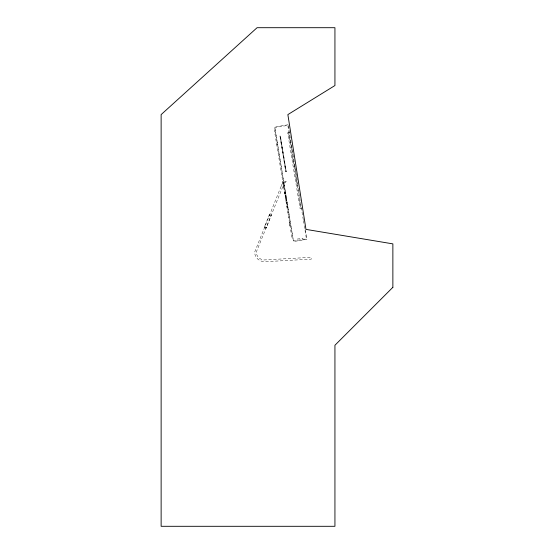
<?xml version="1.0" encoding="UTF-8"?>
<svg xmlns="http://www.w3.org/2000/svg" width="554" height="554" viewBox="0 0 554 554"><rect width="100%" height="100%" fill="white"/><g stroke="black" fill="none" stroke-linecap="round" stroke-linejoin="round"><path stroke-width="0.42" stroke-dasharray="2.77 2.08" d="M289.375 221.974L289.451 223.802M275.089 129.324L274.507 131.146L291.882 237.264L293.018 238.809M288.135 124.761L274.715 126.956L293.481 241.544L306.902 239.349L305.289 229.529M289.396 132.475L287.658 132.759L300.095 208.692L301.833 208.408M276.453 143.064L277.312 142.918M276.73 144.739L277.589 144.601M286.252 171.643L285.781 171.705L279.929 135.972L280.379 135.903L286.252 171.643L280.379 135.903L279.957 135.979L285.809 171.712M282.706 181.213L283.738 187.55M283.731 182.017L286.411 181.58L286.557 182.474L282.775 183.055M283.433 185.666L284.292 185.528M283.219 185.784L284.306 185.604M283.6 186.677L284.458 186.532M283.98 189.018L284.839 188.879M284.147 190.022L285.005 189.883M284.479 192.072L285.338 191.933M284.5 192.183L285.345 191.982M284.507 192.238L285.358 192.051M284.521 192.321L285.379 192.196M284.714 193.505L285.573 193.367M284.735 193.63L285.587 193.464M284.749 193.727L285.615 193.595M285.061 195.61L285.912 195.43M285.933 195.569L285.075 195.694L285.947 195.631M285.275 196.933L286.134 196.788M285.608 198.976L286.48 198.886M285.629 199.087L286.494 198.976L285.642 199.184M286.695 200.223L285.836 200.361L286.716 200.333M285.864 200.534L286.723 200.389M286.183 202.459L287.041 202.314M286.279 203.041L287.131 202.896M286.411 203.837L287.263 203.699M286.501 204.419L287.36 204.281M286.771 206.04L287.623 205.894M286.868 206.635L287.72 206.49M287 207.452L287.858 207.314M287.097 208.048L287.955 207.909M287.36 209.668L288.219 209.523M287.838 212.556L288.696 212.417M288.108 214.204L288.966 214.066M288.62 217.348L289.479 217.203M269.209 215.049L271.114 215.769M264.521 226.718L266.412 227.479M264.819 226.877L266.391 227.514M290.04 225.997L289.527 224.245M288.239 125.377L295.019 166.796M295.157 167.64L297.796 183.748M303.273 219.703L287.831 125.391L274.874 127.517L293.454 240.969L306.404 238.843L304.111 224.827M303.412 220.554L303.973 223.968M288.551 132.614L300.988 208.546M303.156 239.958L302.858 238.172L296.709 239.183L296.999 240.969M285.587 181.712L285.732 182.605M289.451 223.809L289.52 224.238M269.549 214.197L264.175 227.569L266.065 228.331L271.439 214.952L269.549 214.197M281.1 186.366L254.591 252.326A9.958 9.958 0 0 0 265.089 261.71L311.313 259.127L311.216 257.319L263.766 259.971A8.227 8.227 0 0 1 256.225 252.236L282.422 187.633A8.338 8.338 0 0 1 283.87 184.551L283.759 182.148L282.976 182.965A9.958 9.958 0 0 0 281.1 186.366M286.155 196.94L285.296 197.065L286.162 196.961"/><path stroke-width="0.83" d="M392.869 287.318L334.935 345.253L334.935 526.3L161.131 526.3L161.131 114.602L257.084 27.7L334.935 27.7L334.935 85.538L287.865 114.602L305.967 229.384L392.869 243.871L392.869 287.318"/></g></svg>
